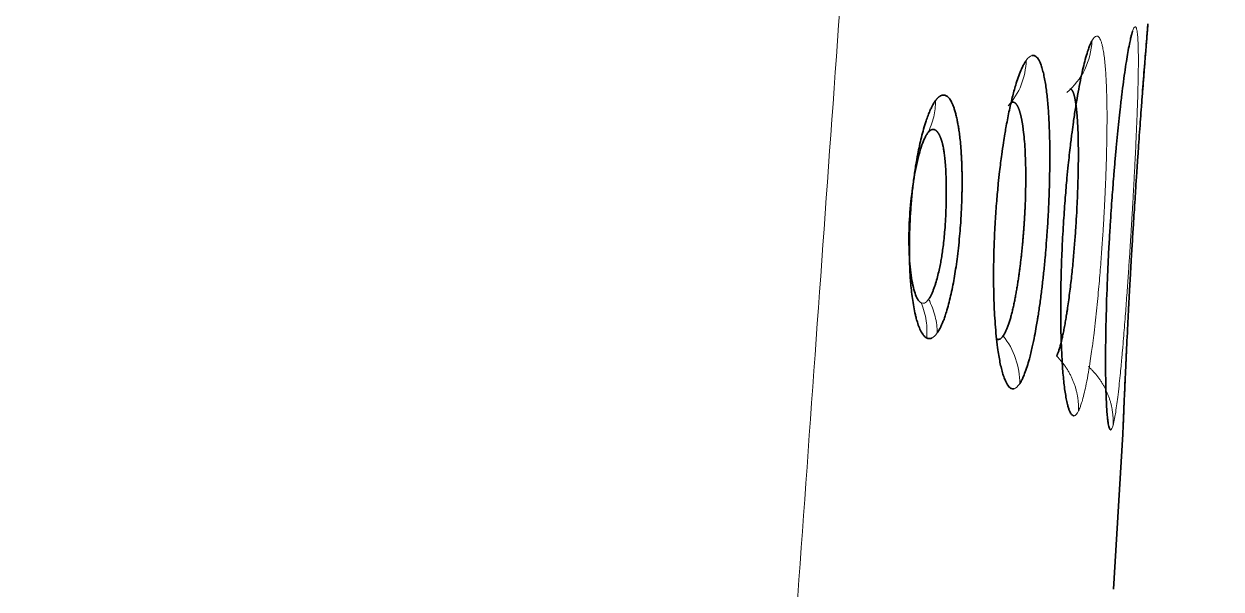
# Model space of a CAD drawing. Header units: inches. Extents: x -1096 to 3103, y -191 to 3207.
# Drawn here: x -32.59 to -24.66, y 1565.14 to 1568.88 of the extents above; entities that cross this region are included whole.
import ezdxf

# ---------------------------------------------------------------- set-up
doc = ezdxf.new("R2010")
doc.units = ezdxf.units.IN

msp = doc.modelspace()

# ---------------------------------------------------------------- linework, layer by layer
at = {"lineweight": 35}
for p, q in [((-25.1413, 1568.8821), (-25.1436, 1568.8527)), ((-25.3699, 1565.1391), (-25.3071, 1566.1661))]:
    msp.add_line(p, q, dxfattribs=at)
at = {"lineweight": 13}
for points, knots in [([(-24.657, 1604.0575), (-24.6612, 1604.0019), (-24.6697, 1603.8898), (-24.6825, 1603.7202), (-24.6954, 1603.5479), (-24.7085, 1603.373), (-24.7217, 1603.1954), (-24.7351, 1603.0151), (-24.7487, 1602.8322), (-24.7624, 1602.6465), (-24.7762, 1602.4583), (-24.8033, 1602.0882), (-24.8495, 1601.4522), (-24.9046, 1600.6884), (-24.9558, 1599.9769), (-24.9972, 1599.4027), (-25.0386, 1598.8284), (-25.08, 1598.2541), (-25.1215, 1597.6798), (-25.2023, 1596.5586), (-25.3127, 1595.03), (-25.4425, 1593.2333), (-25.5422, 1591.8545), (-25.6116, 1590.8938), (-25.6605, 1590.2177), (-25.6991, 1589.6825), (-25.7378, 1589.1445), (-25.7775, 1588.5933), (-25.8181, 1588.029), (-25.8596, 1587.4515), (-25.9021, 1586.8608), (-25.9455, 1586.257), (-25.9898, 1585.64), (-26.035, 1585.0098), (-26.0812, 1584.3665), (-26.1283, 1583.71), (-26.1763, 1583.0403), (-26.2252, 1582.3575), (-26.2751, 1581.6615), (-26.3258, 1580.9523), (-26.3776, 1580.23), (-26.4302, 1579.4945), (-26.4838, 1578.7459), (-26.5383, 1577.9841), (-26.5937, 1577.2091), (-26.7064, 1575.6334), (-26.878, 1573.2344), (-27.1101, 1569.9896), (-27.348, 1566.6641), (-27.5918, 1563.2577), (-27.8414, 1559.7706), (-28.0968, 1556.2027), (-28.3581, 1552.554), (-28.6288, 1548.7766), (-28.9068, 1544.8982), (-29.1902, 1540.9465), (-29.4735, 1536.9971), (-29.7568, 1533.05), (-30.0401, 1529.1052), (-30.3233, 1525.1627), (-30.6065, 1521.2225), (-30.8896, 1517.2847), (-31.1726, 1513.3491), (-31.4555, 1509.4158), (-31.7384, 1505.4849), (-32.0211, 1501.5563), (-32.3037, 1497.6299), (-32.4922, 1495.0131), (-32.5863, 1493.7051)], [0, 0, 0, 0, 0.001515, 0.003053, 0.004616, 0.006203, 0.007814, 0.009449, 0.011108, 0.012791, 0.014499, 0.01623, 0.022857, 0.031796, 0.037001, 0.042205, 0.047411, 0.052616, 0.057822, 0.063029, 0.083104, 0.099391, 0.111888, 0.120596, 0.125515, 0.130273, 0.135149, 0.140145, 0.14526, 0.150494, 0.155847, 0.16132, 0.166912, 0.172623, 0.178453, 0.184403, 0.190472, 0.19666, 0.202967, 0.209394, 0.21594, 0.222605, 0.229389, 0.236293, 0.243316, 0.250458, 0.27913, 0.308534, 0.338669, 0.369537, 0.401135, 0.433466, 0.466528, 0.500322, 0.536151, 0.571959, 0.607745, 0.64351, 0.679254, 0.714977, 0.750679, 0.78636, 0.822019, 0.857658, 0.893275, 0.928871, 0.964446, 1, 1, 1, 1]), ([(-25.3721, 1566.2252), (-25.3717, 1566.2266), (-25.3709, 1566.2298), (-25.3695, 1566.2351), (-25.368, 1566.2417), (-25.3662, 1566.2496), (-25.3642, 1566.2591), (-25.362, 1566.2704), (-25.3595, 1566.2837), (-25.3552, 1566.3093), (-25.3491, 1566.3495), (-25.341, 1566.4116), (-25.3332, 1566.4789), (-25.3258, 1566.5488), (-25.3197, 1566.6112), (-25.3149, 1566.6632), (-25.3113, 1566.7027), (-25.3091, 1566.7282), (-25.306, 1566.7643), (-25.3016, 1566.816), (-25.2957, 1566.8894), (-25.2901, 1566.9616), (-25.2848, 1567.0321), (-25.2798, 1567.1003), (-25.2752, 1567.1658), (-25.2708, 1567.2282), (-25.2669, 1567.2873), (-25.2632, 1567.3429), (-25.2598, 1567.3949), (-25.2568, 1567.4431), (-25.254, 1567.4875), (-25.2515, 1567.5279), (-25.2493, 1567.5643), (-25.2474, 1567.5967), (-25.2457, 1567.6251), (-25.2443, 1567.6496), (-25.242, 1567.6878), (-25.2384, 1567.7526), (-25.2327, 1567.856), (-25.2257, 1567.991), (-25.2194, 1568.1247), (-25.2143, 1568.2454), (-25.2106, 1568.3453), (-25.2077, 1568.4404), (-25.2058, 1568.52), (-25.2049, 1568.5862), (-25.2045, 1568.6412), (-25.2049, 1568.6927), (-25.2059, 1568.7395), (-25.2076, 1568.7769), (-25.2096, 1568.8057), (-25.212, 1568.827), (-25.2147, 1568.8428), (-25.2175, 1568.8533), (-25.2201, 1568.8594), (-25.2225, 1568.8625), (-25.2244, 1568.8638), (-25.2256, 1568.8639), (-25.2261, 1568.864)], [0, 0, 0, 0, 0.004872, 0.010579, 0.017122, 0.024499, 0.03271, 0.041755, 0.051631, 0.062336, 0.094597, 0.12323, 0.155284, 0.182579, 0.205128, 0.222917, 0.235918, 0.244119, 0.247515, 0.270238, 0.291929, 0.312578, 0.332172, 0.350704, 0.368185, 0.384628, 0.400043, 0.414437, 0.42781, 0.440165, 0.451502, 0.461823, 0.471127, 0.479417, 0.486691, 0.492953, 0.4982, 0.516118, 0.543024, 0.578966, 0.624011, 0.654396, 0.685503, 0.717305, 0.749775, 0.772781, 0.796809, 0.821872, 0.847992, 0.875186, 0.895515, 0.916054, 0.936799, 0.954886, 0.970252, 0.982896, 0.992814, 1, 1, 1, 1]), ([(-25.5124, 1568.7702), (-25.5147, 1568.706), (-25.5465, 1568.5747), (-25.6303, 1568.4692), (-25.6785, 1568.4285)], [0, 0, 0, 0, 0.504102, 1, 1, 1, 1]), ([(-25.6011, 1566.3187), (-25.6003, 1566.3204), (-25.5986, 1566.324), (-25.5958, 1566.3303), (-25.5925, 1566.3382), (-25.5888, 1566.3479), (-25.5847, 1566.3597), (-25.5801, 1566.3739), (-25.5724, 1566.3998), (-25.5622, 1566.4393), (-25.5489, 1566.5012), (-25.5361, 1566.5704), (-25.5242, 1566.6439), (-25.5149, 1566.7076), (-25.5081, 1566.7579), (-25.5036, 1566.7924), (-25.4981, 1566.8369), (-25.491, 1566.8972), (-25.482, 1566.9803), (-25.4738, 1567.0618), (-25.4665, 1567.1406), (-25.46, 1567.2161), (-25.4542, 1567.2878), (-25.449, 1567.3552), (-25.4446, 1567.4181), (-25.4407, 1567.4761), (-25.4373, 1567.5292), (-25.4344, 1567.5772), (-25.432, 1567.6202), (-25.4299, 1567.6579), (-25.4277, 1567.7018), (-25.4246, 1567.7653), (-25.4205, 1567.8612), (-25.4161, 1567.9896), (-25.4133, 1568.1166), (-25.4122, 1568.2307), (-25.4124, 1568.3239), (-25.4139, 1568.4129), (-25.4165, 1568.4874), (-25.4199, 1568.5492), (-25.4236, 1568.6003), (-25.4283, 1568.6479), (-25.434, 1568.691), (-25.4401, 1568.7252), (-25.4464, 1568.7513), (-25.4526, 1568.7706), (-25.459, 1568.7847), (-25.4652, 1568.7938), (-25.4708, 1568.799), (-25.4755, 1568.8014), (-25.4793, 1568.8022), (-25.4815, 1568.8021), (-25.4825, 1568.802)], [0, 0, 0, 0, 0.005677, 0.012431, 0.020264, 0.029172, 0.039157, 0.050215, 0.062343, 0.094666, 0.123243, 0.158827, 0.188477, 0.212202, 0.229972, 0.241753, 0.247536, 0.274585, 0.300234, 0.324459, 0.347244, 0.368595, 0.388537, 0.407085, 0.424248, 0.440028, 0.454426, 0.467443, 0.479082, 0.489344, 0.498229, 0.51496, 0.541471, 0.577807, 0.624039, 0.654254, 0.685303, 0.717162, 0.749801, 0.772926, 0.797012, 0.822074, 0.848133, 0.875207, 0.895532, 0.916068, 0.936809, 0.954801, 0.970119, 0.982761, 0.992723, 1, 1, 1, 1]), ([(-26.0665, 1568.3406), (-26.0306, 1568.3802), (-25.9708, 1568.475), (-25.9492, 1568.586), (-25.948, 1568.6406)], [0, 0, 0, 0, 0.498334, 1, 1, 1, 1]), ([(-26.5484, 1568.374), (-26.5481, 1568.3382), (-26.5562, 1568.2622), (-26.5831, 1568.1915), (-26.6015, 1568.1576)], [0, 0, 0, 0, 0.475306, 1, 1, 1, 1]), ([(-26.5939, 1567.0586), (-26.6031, 1567.0451), (-26.6125, 1567.0369), (-26.6308, 1567.0301), (-26.6399, 1567.0317), (-26.6485, 1567.0382)], [0, 0, 0, 0, 0.5, 0.5, 1, 1, 1, 1]), ([(-26.6064, 1566.8019), (-26.6034, 1566.8392), (-26.6058, 1566.9196), (-26.6273, 1566.9968), (-26.6432, 1567.0346)], [0, 0, 0, 0, 0.47368, 1, 1, 1, 1]), ([(-26.5369, 1566.8354), (-26.5372, 1566.8714), (-26.5466, 1566.9484), (-26.5749, 1567.0225), (-26.5939, 1567.0586)], [0, 0, 0, 0, 0.477106, 1, 1, 1, 1]), ([(-26.1002, 1566.8159), (-26.0649, 1566.7716), (-26.0363, 1566.7202), (-25.9987, 1566.6113), (-25.9898, 1566.554), (-25.9907, 1566.4989)], [0, 0, 0, 0, 0.5, 0.5, 1, 1, 1, 1]), ([(-25.6011, 1566.3187), (-25.601, 1566.3224), (-25.6008, 1566.3298), (-25.6008, 1566.341), (-25.6011, 1566.3523), (-25.6017, 1566.3635), (-25.6025, 1566.3748), (-25.6036, 1566.3862), (-25.6049, 1566.3975), (-25.6066, 1566.4089), (-25.6085, 1566.4202), (-25.6106, 1566.4315), (-25.6131, 1566.4428), (-25.6158, 1566.4541), (-25.6187, 1566.4653), (-25.622, 1566.4764), (-25.6255, 1566.4875), (-25.6293, 1566.4985), (-25.6333, 1566.5095), (-25.6377, 1566.5203), (-25.6423, 1566.5311), (-25.6471, 1566.5417), (-25.6522, 1566.5522), (-25.6576, 1566.5626), (-25.6632, 1566.5728), (-25.669, 1566.5829), (-25.675, 1566.5929), (-25.6813, 1566.6027), (-25.6878, 1566.6124), (-25.6944, 1566.6219), (-25.7013, 1566.6312), (-25.7084, 1566.6403), (-25.7156, 1566.6493), (-25.7231, 1566.658), (-25.7306, 1566.6666), (-25.7384, 1566.6749), (-25.7437, 1566.6804), (-25.7464, 1566.6831)], [0, 0, 0, 0, 0.027905, 0.055941, 0.084098, 0.112368, 0.14074, 0.169207, 0.197757, 0.226383, 0.255076, 0.283826, 0.312624, 0.341464, 0.370336, 0.399232, 0.428147, 0.457072, 0.486003, 0.514932, 0.543857, 0.57277, 0.601666, 0.630538, 0.659379, 0.688181, 0.716937, 0.745638, 0.774275, 0.80284, 0.831323, 0.859716, 0.88801, 0.916194, 0.94426, 0.972198, 1, 1, 1, 1]), ([(-25.3721, 1566.2252), (-25.3719, 1566.2287), (-25.3716, 1566.2358), (-25.3715, 1566.2463), (-25.3716, 1566.257), (-25.3719, 1566.2677), (-25.3725, 1566.2784), (-25.3733, 1566.2891), (-25.3744, 1566.2999), (-25.3757, 1566.3106), (-25.3772, 1566.3214), (-25.379, 1566.3322), (-25.381, 1566.3429), (-25.3833, 1566.3536), (-25.3858, 1566.3643), (-25.3886, 1566.375), (-25.3916, 1566.3856), (-25.3948, 1566.3961), (-25.3983, 1566.4066), (-25.402, 1566.417), (-25.406, 1566.4274), (-25.4102, 1566.4376), (-25.4147, 1566.4477), (-25.4194, 1566.4578), (-25.4243, 1566.4677), (-25.4295, 1566.4775), (-25.4349, 1566.4872), (-25.4405, 1566.4967), (-25.4463, 1566.5062), (-25.4523, 1566.5155), (-25.4584, 1566.5246), (-25.4648, 1566.5336), (-25.4714, 1566.5424), (-25.4781, 1566.5511), (-25.485, 1566.5596), (-25.4921, 1566.568), (-25.4993, 1566.5761), (-25.5067, 1566.5841), (-25.5142, 1566.5919), (-25.5219, 1566.5995), (-25.5296, 1566.6069), (-25.5349, 1566.6116), (-25.5376, 1566.614)], [0, 0, 0, 0, 0.024309, 0.048737, 0.073277, 0.097921, 0.122662, 0.147492, 0.172405, 0.197393, 0.222448, 0.247563, 0.272731, 0.297944, 0.323197, 0.348483, 0.373794, 0.399127, 0.424474, 0.449831, 0.475193, 0.500556, 0.525915, 0.551268, 0.576611, 0.601938, 0.627244, 0.652524, 0.677773, 0.702983, 0.728149, 0.753263, 0.778319, 0.80331, 0.828228, 0.853067, 0.877817, 0.902473, 0.927027, 0.951471, 0.975797, 1, 1, 1, 1])]:
    msp.add_open_spline(points, degree=3, knots=knots, dxfattribs=at)
at = {"lineweight": 35}
for points, knots in [([(-25.2432, 1568.8332), (-25.2437, 1568.8316), (-25.2448, 1568.828), (-25.2466, 1568.8218), (-25.2488, 1568.8139), (-25.2514, 1568.8041), (-25.2543, 1568.792), (-25.2577, 1568.7774), (-25.2635, 1568.7508), (-25.2713, 1568.71), (-25.2817, 1568.649), (-25.2922, 1568.58), (-25.3033, 1568.5007), (-25.3144, 1568.4136), (-25.3248, 1568.3251), (-25.3344, 1568.2375), (-25.343, 1568.1524), (-25.3515, 1568.0642), (-25.3596, 1567.9733), (-25.3659, 1567.8986), (-25.371, 1567.8359), (-25.3752, 1567.7805), (-25.3806, 1567.7079), (-25.3868, 1567.6179), (-25.3936, 1567.5107), (-25.4017, 1567.3666), (-25.4114, 1567.1636), (-25.4176, 1566.9719), (-25.4207, 1566.8181), (-25.4219, 1566.7182), (-25.4221, 1566.622), (-25.4214, 1566.541), (-25.4201, 1566.4737), (-25.4184, 1566.418), (-25.4161, 1566.3663), (-25.4133, 1566.3194), (-25.4102, 1566.282), (-25.4069, 1566.2531), (-25.4037, 1566.2317), (-25.4003, 1566.2158), (-25.397, 1566.2053), (-25.3941, 1566.1991), (-25.3916, 1566.1959), (-25.3896, 1566.1946), (-25.3884, 1566.1944), (-25.3879, 1566.1943)], [0, 0, 0, 0, 0.005489, 0.012106, 0.019849, 0.028718, 0.03871, 0.049822, 0.062049, 0.094134, 0.122722, 0.153793, 0.184814, 0.215782, 0.246701, 0.271782, 0.296807, 0.321791, 0.346741, 0.371656, 0.38183, 0.396322, 0.415129, 0.438238, 0.465633, 0.497291, 0.548689, 0.623092, 0.653058, 0.684038, 0.716037, 0.749085, 0.772414, 0.796664, 0.821824, 0.847885, 0.874825, 0.895221, 0.915812, 0.936601, 0.954502, 0.969791, 0.982471, 0.992541, 1, 1, 1, 1]), ([(-25.1436, 1568.8527), (-25.1438, 1568.8511), (-25.144, 1568.8476), (-25.1446, 1568.8415), (-25.1452, 1568.8336), (-25.146, 1568.8239), (-25.147, 1568.8119), (-25.1482, 1568.7973), (-25.1504, 1568.7707), (-25.1538, 1568.7298), (-25.1587, 1568.6685), (-25.1642, 1568.5989), (-25.1705, 1568.5189), (-25.1773, 1568.4309), (-25.184, 1568.3414), (-25.1905, 1568.2527), (-25.1968, 1568.1665), (-25.2031, 1568.0771), (-25.2095, 1567.9848), (-25.2146, 1567.9092), (-25.2189, 1567.846), (-25.2226, 1567.7902), (-25.2273, 1567.7165), (-25.2332, 1567.6249), (-25.24, 1567.5154), (-25.2462, 1567.4128), (-25.2517, 1567.3188), (-25.2565, 1567.2342), (-25.2619, 1567.137), (-25.2678, 1567.0282), (-25.2755, 1566.8798), (-25.2843, 1566.7), (-25.2911, 1566.5529), (-25.2953, 1566.4567), (-25.2978, 1566.3997), (-25.3001, 1566.3463), (-25.3021, 1566.2978), (-25.3037, 1566.2589), (-25.3049, 1566.2289), (-25.3058, 1566.2065), (-25.3065, 1566.1898), (-25.3069, 1566.1785), (-25.3072, 1566.1718), (-25.3073, 1566.1682), (-25.3073, 1566.1666), (-25.3074, 1566.1662), (-25.3074, 1566.1661)], [0, 0, 0, 0, 0.005478, 0.012088, 0.019828, 0.028697, 0.038694, 0.049815, 0.062055, 0.094135, 0.122732, 0.153805, 0.184826, 0.215793, 0.246708, 0.271782, 0.296802, 0.321784, 0.346734, 0.371652, 0.381642, 0.396023, 0.414791, 0.437934, 0.465436, 0.497272, 0.515227, 0.536784, 0.561953, 0.590755, 0.623221, 0.684062, 0.749062, 0.772183, 0.796327, 0.821486, 0.847648, 0.874792, 0.895106, 0.915702, 0.936587, 0.954439, 0.969705, 0.982388, 0.992487, 1, 1, 1, 1]), ([(-25.1844, 1568.3354), (-25.1841, 1568.3387), (-25.1814, 1568.3756), (-25.1762, 1568.4442), (-25.1699, 1568.5256), (-25.1646, 1568.5935), (-25.1601, 1568.65), (-25.1559, 1568.7029), (-25.152, 1568.7513), (-25.1489, 1568.79), (-25.1465, 1568.8199), (-25.1446, 1568.8421), (-25.1432, 1568.8588), (-25.1423, 1568.8699), (-25.1417, 1568.8766), (-25.1414, 1568.8801), (-25.1413, 1568.8817), (-25.1413, 1568.882), (-25.1412, 1568.8821)], [0, 0, 0, 0, 0.009648, 0.109729, 0.211715, 0.284115, 0.359772, 0.438728, 0.521049, 0.606793, 0.670847, 0.735553, 0.800894, 0.857989, 0.906456, 0.946289, 0.977476, 1, 1, 1, 1]), ([(-25.5124, 1568.7702), (-25.5132, 1568.7686), (-25.515, 1568.7651), (-25.518, 1568.7589), (-25.5216, 1568.7512), (-25.5256, 1568.7416), (-25.5303, 1568.7299), (-25.5355, 1568.7157), (-25.5442, 1568.6899), (-25.5558, 1568.6507), (-25.5706, 1568.5921), (-25.5852, 1568.5261), (-25.6, 1568.4505), (-25.6146, 1568.3675), (-25.6262, 1568.2932), (-25.6359, 1568.2256), (-25.6448, 1568.1601), (-25.6564, 1568.0663), (-25.6677, 1567.9642), (-25.679, 1567.8482), (-25.6896, 1567.725), (-25.7007, 1567.5709), (-25.7083, 1567.4328), (-25.7133, 1567.3129), (-25.7166, 1567.2104), (-25.719, 1567.089), (-25.7196, 1566.9364), (-25.7163, 1566.7632), (-25.7091, 1566.6287), (-25.7016, 1566.541), (-25.6961, 1566.4892), (-25.6897, 1566.4414), (-25.6825, 1566.3984), (-25.6752, 1566.3642), (-25.6679, 1566.3379), (-25.661, 1566.3186), (-25.654, 1566.3044), (-25.6475, 1566.2953), (-25.6417, 1566.2901), (-25.6369, 1566.2876), (-25.633, 1566.2867), (-25.6307, 1566.2868), (-25.6297, 1566.2868)], [0, 0, 0, 0, 0.005516, 0.01215, 0.0199, 0.028767, 0.038748, 0.049839, 0.062036, 0.094143, 0.122701, 0.153762, 0.184779, 0.215748, 0.246673, 0.261603, 0.282411, 0.309111, 0.347406, 0.37165, 0.407578, 0.449462, 0.497236, 0.519574, 0.547992, 0.582517, 0.623199, 0.683878, 0.749073, 0.772572, 0.796908, 0.82207, 0.848049, 0.874824, 0.895222, 0.915813, 0.936602, 0.954405, 0.969645, 0.982324, 0.992443, 1, 1, 1, 1]), ([(-25.9907, 1566.4989), (-25.9897, 1566.5005), (-25.9875, 1566.5039), (-25.9839, 1566.51), (-25.9798, 1566.5174), (-25.9751, 1566.5265), (-25.9698, 1566.5375), (-25.964, 1566.5506), (-25.9544, 1566.5745), (-25.9417, 1566.6107), (-25.9247, 1566.6694), (-25.9081, 1566.737), (-25.8928, 1566.8105), (-25.8816, 1566.8715), (-25.874, 1566.9162), (-25.8658, 1566.9679), (-25.8559, 1567.0347), (-25.8441, 1567.1259), (-25.8333, 1567.2206), (-25.8247, 1567.3069), (-25.8173, 1567.3911), (-25.8103, 1567.4805), (-25.803, 1567.5941), (-25.7968, 1567.7204), (-25.7911, 1567.8986), (-25.7905, 1568.0666), (-25.7952, 1568.2198), (-25.8013, 1568.325), (-25.8089, 1568.406), (-25.8167, 1568.4663), (-25.8237, 1568.5099), (-25.8318, 1568.5501), (-25.8411, 1568.5861), (-25.8506, 1568.6145), (-25.86, 1568.6359), (-25.8691, 1568.6514), (-25.8781, 1568.6624), (-25.8867, 1568.6691), (-25.8942, 1568.6726), (-25.9006, 1568.6738), (-25.9057, 1568.6738), (-25.9087, 1568.6733), (-25.91, 1568.6731)], [0, 0, 0, 0, 0.00574, 0.012539, 0.020395, 0.029309, 0.039278, 0.0503, 0.062374, 0.094808, 0.123301, 0.163195, 0.195598, 0.220506, 0.237864, 0.247638, 0.279014, 0.310359, 0.341623, 0.372778, 0.393309, 0.421103, 0.456142, 0.498405, 0.538106, 0.624054, 0.66412, 0.706058, 0.749801, 0.773059, 0.797214, 0.822278, 0.848274, 0.875218, 0.895535, 0.916069, 0.936814, 0.954645, 0.96988, 0.982521, 0.992562, 1, 1, 1, 1]), ([(-25.948, 1568.6406), (-25.9491, 1568.6391), (-25.9513, 1568.6357), (-25.9551, 1568.6298), (-25.9594, 1568.6225), (-25.9644, 1568.6135), (-25.97, 1568.6026), (-25.9763, 1568.5895), (-25.9868, 1568.5658), (-26.0006, 1568.5298), (-26.0197, 1568.4707), (-26.0401, 1568.3961), (-26.0619, 1568.3012), (-26.078, 1568.2181), (-26.09, 1568.1487), (-26.0993, 1568.0905), (-26.1113, 1568.0079), (-26.1226, 1567.9174), (-26.1337, 1567.8143), (-26.1438, 1567.7041), (-26.1534, 1567.5685), (-26.1592, 1567.449), (-26.1623, 1567.346), (-26.1638, 1567.2575), (-26.1637, 1567.1504), (-26.1606, 1567.0165), (-26.152, 1566.8655), (-26.1394, 1566.7496), (-26.1275, 1566.6741), (-26.1191, 1566.6299), (-26.1097, 1566.5895), (-26.0994, 1566.5536), (-26.089, 1566.5253), (-26.079, 1566.5038), (-26.0694, 1566.4882), (-26.06, 1566.4772), (-26.0512, 1566.4704), (-26.0436, 1566.4669), (-26.0372, 1566.4656), (-26.032, 1566.4656), (-26.0289, 1566.4661), (-26.0276, 1566.4663)], [0, 0, 0, 0, 0.005554, 0.012212, 0.019972, 0.028835, 0.038798, 0.049857, 0.062009, 0.094144, 0.122654, 0.164029, 0.205336, 0.246577, 0.261309, 0.282117, 0.309016, 0.346447, 0.371562, 0.40803, 0.449921, 0.49717, 0.518469, 0.546547, 0.581427, 0.623161, 0.683442, 0.749063, 0.772788, 0.797238, 0.822404, 0.848274, 0.87483, 0.895236, 0.915826, 0.936607, 0.954255, 0.969416, 0.982094, 0.992289, 1, 1, 1, 1]), ([(-25.6584, 1568.4505), (-25.6579, 1568.4506), (-25.6568, 1568.4508), (-25.6552, 1568.4508), (-25.6537, 1568.4506), (-25.6521, 1568.4501), (-25.6506, 1568.4495), (-25.6492, 1568.4485), (-25.6477, 1568.4474), (-25.6463, 1568.446), (-25.6449, 1568.4444), (-25.6435, 1568.4426), (-25.6422, 1568.4406), (-25.6409, 1568.4384), (-25.6396, 1568.436), (-25.6383, 1568.4334), (-25.6371, 1568.4306), (-25.6359, 1568.4277), (-25.6347, 1568.4245), (-25.6335, 1568.4212), (-25.6324, 1568.4177), (-25.6313, 1568.414), (-25.6302, 1568.4102), (-25.6291, 1568.4062), (-25.6281, 1568.402), (-25.627, 1568.3977), (-25.626, 1568.3933), (-25.6251, 1568.3887), (-25.6241, 1568.3839), (-25.6232, 1568.379), (-25.6223, 1568.374), (-25.6214, 1568.3689), (-25.6206, 1568.3636), (-25.6197, 1568.3582), (-25.6189, 1568.3527), (-25.6181, 1568.347), (-25.6174, 1568.3412), (-25.6166, 1568.3354), (-25.6159, 1568.3294), (-25.6152, 1568.3233), (-25.6145, 1568.3171), (-25.6139, 1568.3108), (-25.6132, 1568.3045), (-25.6126, 1568.298), (-25.612, 1568.2914), (-25.6114, 1568.2848), (-25.6109, 1568.2781), (-25.6103, 1568.2713), (-25.6098, 1568.2644), (-25.6093, 1568.2575), (-25.6088, 1568.2505), (-25.6084, 1568.2434), (-25.6079, 1568.2363), (-25.6075, 1568.2291), (-25.6061, 1568.2057), (-25.6041, 1568.1626), (-25.6025, 1568.0946), (-25.6019, 1568.0179), (-25.6026, 1567.9328), (-25.6047, 1567.8396), (-25.6081, 1567.7389), (-25.6128, 1567.6387), (-25.6186, 1567.5393), (-25.6257, 1567.44), (-25.6346, 1567.3336), (-25.6455, 1567.222), (-25.6585, 1567.1083), (-25.6694, 1567.0283), (-25.6768, 1566.9789), (-25.6802, 1566.9573), (-25.6836, 1566.9362), (-25.687, 1566.9159), (-25.6905, 1566.8961), (-25.6939, 1566.8771), (-25.6974, 1566.8587), (-25.7009, 1566.841), (-25.7044, 1566.8241), (-25.7079, 1566.8078), (-25.7114, 1566.7924), (-25.7149, 1566.7777), (-25.7184, 1566.7637), (-25.7219, 1566.7506), (-25.7254, 1566.7383), (-25.729, 1566.7268), (-25.7325, 1566.7162), (-25.736, 1566.7065), (-25.7394, 1566.6977), (-25.7429, 1566.6898), (-25.7452, 1566.6853), (-25.7464, 1566.6831)], [0, 0, 0, 0, 0.005645, 0.011258, 0.016839, 0.022387, 0.027904, 0.033389, 0.038844, 0.044268, 0.049661, 0.055023, 0.060356, 0.065659, 0.070932, 0.076175, 0.081388, 0.086572, 0.091726, 0.09685, 0.101945, 0.10701, 0.112045, 0.11705, 0.122026, 0.126972, 0.131888, 0.136774, 0.141631, 0.146459, 0.151256, 0.156025, 0.160764, 0.165474, 0.170154, 0.174805, 0.179427, 0.18402, 0.188585, 0.19312, 0.197627, 0.202105, 0.206555, 0.210977, 0.21537, 0.219735, 0.224072, 0.228381, 0.232662, 0.236915, 0.241139, 0.245336, 0.249505, 0.253646, 0.257758, 0.289699, 0.323212, 0.358274, 0.394852, 0.432909, 0.472422, 0.513416, 0.547827, 0.585533, 0.626524, 0.67085, 0.718576, 0.769541, 0.780461, 0.791381, 0.802299, 0.813213, 0.824125, 0.835038, 0.845953, 0.856873, 0.8678, 0.878734, 0.889679, 0.900636, 0.911606, 0.922593, 0.933597, 0.944622, 0.955665, 0.966726, 0.977802, 0.988894, 1, 1, 1, 1]), ([(-26.5484, 1568.374), (-26.5499, 1568.372), (-26.5534, 1568.367), (-26.5593, 1568.3579), (-26.5669, 1568.3451), (-26.5759, 1568.3279), (-26.5864, 1568.3051), (-26.5983, 1568.2758), (-26.6123, 1568.2366), (-26.6271, 1568.188), (-26.6417, 1568.1326), (-26.6543, 1568.0776), (-26.6672, 1568.0144), (-26.6804, 1567.9389), (-26.6937, 1567.8465), (-26.703, 1567.7642), (-26.7105, 1567.6808), (-26.7153, 1567.6128), (-26.7186, 1567.5453), (-26.7203, 1567.4958), (-26.7213, 1567.4529), (-26.7218, 1567.4063), (-26.7216, 1567.3465), (-26.7194, 1567.2649), (-26.7147, 1567.1866), (-26.7083, 1567.1177), (-26.7015, 1567.0622), (-26.6928, 1567.0069), (-26.6838, 1566.9635), (-26.6747, 1566.9269), (-26.6649, 1566.8936), (-26.6508, 1566.8567), (-26.6352, 1566.8285), (-26.6192, 1566.8097), (-26.6061, 1566.8012), (-26.5946, 1566.7981), (-26.5859, 1566.798), (-26.5788, 1566.7994), (-26.5746, 1566.8009), (-26.5728, 1566.8016)], [0, 0, 0, 0, 0.00838, 0.019828, 0.034311, 0.051779, 0.07223, 0.095696, 0.122213, 0.156817, 0.188919, 0.218495, 0.245511, 0.285003, 0.326851, 0.370915, 0.392493, 0.433838, 0.457227, 0.478268, 0.49699, 0.512576, 0.538783, 0.575717, 0.623427, 0.651319, 0.681697, 0.714579, 0.749997, 0.768411, 0.795415, 0.831012, 0.875167, 0.903589, 0.936491, 0.95725, 0.97475, 0.989001, 1, 1, 1, 1]), ([(-26.5118, 1568.4078), (-26.5129, 1568.4073), (-26.515, 1568.4063), (-26.5181, 1568.4044), (-26.5213, 1568.4023), (-26.5244, 1568.4), (-26.5274, 1568.3975), (-26.5305, 1568.3947), (-26.5336, 1568.3918), (-26.5366, 1568.3886), (-26.5396, 1568.3853), (-26.5426, 1568.3817), (-26.5455, 1568.378), (-26.5475, 1568.3753), (-26.5484, 1568.374)], [0, 0, 0, 0, 0.087726, 0.174597, 0.26064, 0.345882, 0.430348, 0.514063, 0.597044, 0.679271, 0.760709, 0.841329, 0.921101, 1, 1, 1, 1]), ([(-26.5369, 1566.8354), (-26.5355, 1566.8375), (-26.5324, 1566.8422), (-26.5271, 1566.8506), (-26.5209, 1566.8615), (-26.5137, 1566.8755), (-26.5055, 1566.8931), (-26.4964, 1566.9151), (-26.4865, 1566.942), (-26.4746, 1566.9783), (-26.4615, 1567.0244), (-26.448, 1567.0797), (-26.4358, 1567.137), (-26.4248, 1567.196), (-26.4146, 1567.2582), (-26.4051, 1567.3254), (-26.3962, 1567.3982), (-26.3887, 1567.4733), (-26.3829, 1567.5451), (-26.3788, 1567.6083), (-26.3761, 1567.661), (-26.3745, 1567.7032), (-26.3736, 1567.735), (-26.3731, 1567.7566), (-26.3728, 1567.7749), (-26.3725, 1567.7936), (-26.3723, 1567.8163), (-26.3723, 1567.8396), (-26.3724, 1567.8637), (-26.3726, 1567.8883), (-26.3731, 1567.9134), (-26.3738, 1567.939), (-26.3747, 1567.9651), (-26.3759, 1567.9914), (-26.3774, 1568.0181), (-26.3798, 1568.0555), (-26.3835, 1568.0999), (-26.3888, 1568.1471), (-26.3941, 1568.1855), (-26.3991, 1568.216), (-26.4035, 1568.2395), (-26.4085, 1568.263), (-26.4144, 1568.2875), (-26.4218, 1568.3132), (-26.4294, 1568.3357), (-26.4373, 1568.3549), (-26.4453, 1568.3711), (-26.4545, 1568.3861), (-26.4663, 1568.4001), (-26.4788, 1568.4085), (-26.4902, 1568.4114), (-26.4986, 1568.4115), (-26.5056, 1568.4101), (-26.5099, 1568.4085), (-26.5118, 1568.4078)], [0, 0, 0, 0, 0.008312, 0.018718, 0.031215, 0.045793, 0.062447, 0.081166, 0.101965, 0.12488, 0.158032, 0.189933, 0.220552, 0.249847, 0.279081, 0.309902, 0.342245, 0.37604, 0.40723, 0.433936, 0.456243, 0.474204, 0.487831, 0.49712, 0.502069, 0.511588, 0.521488, 0.53177, 0.542435, 0.553485, 0.564918, 0.576737, 0.588939, 0.601522, 0.614485, 0.627837, 0.657455, 0.683638, 0.706353, 0.725554, 0.7412, 0.75326, 0.775273, 0.796753, 0.817681, 0.838042, 0.857822, 0.877012, 0.903556, 0.937505, 0.957454, 0.974506, 0.988684, 1, 1, 1, 1]), ([(-26.0417, 1568.3628), (-26.041, 1568.363), (-26.0395, 1568.3634), (-26.0374, 1568.3638), (-26.0352, 1568.3639), (-26.0331, 1568.3639), (-26.0311, 1568.3636), (-26.029, 1568.363), (-26.027, 1568.3623), (-26.0251, 1568.3614), (-26.0231, 1568.3602), (-26.0212, 1568.3589), (-26.0193, 1568.3574), (-26.0175, 1568.3556), (-26.0157, 1568.3538), (-26.0139, 1568.3517), (-26.0121, 1568.3494), (-26.0104, 1568.347), (-26.0087, 1568.3445), (-26.007, 1568.3418), (-26.0054, 1568.3389), (-26.0038, 1568.3359), (-26.0022, 1568.3327), (-26.0007, 1568.3294), (-25.9992, 1568.326), (-25.9977, 1568.3224), (-25.9963, 1568.3187), (-25.9948, 1568.3149), (-25.9934, 1568.311), (-25.9921, 1568.3069), (-25.9908, 1568.3028), (-25.9894, 1568.2985), (-25.9882, 1568.2942), (-25.9869, 1568.2897), (-25.9857, 1568.2852), (-25.9845, 1568.2805), (-25.9834, 1568.2758), (-25.9822, 1568.271), (-25.9811, 1568.2661), (-25.98, 1568.2611), (-25.979, 1568.2561), (-25.9779, 1568.251), (-25.9769, 1568.2458), (-25.976, 1568.2406), (-25.975, 1568.2353), (-25.9741, 1568.23), (-25.9732, 1568.2246), (-25.9723, 1568.2192), (-25.9714, 1568.2137), (-25.9706, 1568.2082), (-25.9698, 1568.2027), (-25.969, 1568.1971), (-25.9682, 1568.1915), (-25.9675, 1568.1859), (-25.9645, 1568.1633), (-25.9599, 1568.12), (-25.9549, 1568.0496), (-25.9517, 1567.9699), (-25.9503, 1567.8815), (-25.951, 1567.7851), (-25.953, 1567.7149), (-25.9546, 1567.6752), (-25.955, 1567.6675), (-25.9553, 1567.6595), (-25.9557, 1567.6512), (-25.9561, 1567.6426), (-25.9566, 1567.6337), (-25.9571, 1567.6244), (-25.9576, 1567.6149), (-25.9582, 1567.605), (-25.9588, 1567.5948), (-25.9594, 1567.5843), (-25.9601, 1567.5735), (-25.9608, 1567.5624), (-25.9616, 1567.551), (-25.9624, 1567.5393), (-25.9633, 1567.5273), (-25.9642, 1567.515), (-25.9652, 1567.5024), (-25.9662, 1567.4895), (-25.9673, 1567.4764), (-25.9684, 1567.463), (-25.9696, 1567.4492), (-25.9709, 1567.4353), (-25.9722, 1567.4211), (-25.9736, 1567.4066), (-25.975, 1567.3919), (-25.9766, 1567.3769), (-25.9782, 1567.3617), (-25.9798, 1567.3464), (-25.9816, 1567.3308), (-25.9834, 1567.315), (-25.9853, 1567.299), (-25.9872, 1567.2829), (-25.9893, 1567.2666), (-25.9914, 1567.2502), (-25.9936, 1567.2336), (-25.9959, 1567.217), (-25.9983, 1567.2003), (-26.0008, 1567.1836), (-26.0034, 1567.1668), (-26.006, 1567.1501), (-26.0087, 1567.1333), (-26.0116, 1567.1167), (-26.0145, 1567.1001), (-26.0175, 1567.0836), (-26.0206, 1567.0672), (-26.0238, 1567.0511), (-26.0271, 1567.0351), (-26.0304, 1567.0193), (-26.0339, 1567.0038), (-26.0374, 1566.9885), (-26.041, 1566.9736), (-26.0448, 1566.959), (-26.0486, 1566.9448), (-26.0524, 1566.9309), (-26.0564, 1566.9175), (-26.0604, 1566.9046), (-26.0646, 1566.8922), (-26.0688, 1566.8803), (-26.073, 1566.869), (-26.0774, 1566.8583), (-26.0818, 1566.8482), (-26.0863, 1566.8389), (-26.0909, 1566.8303), (-26.0955, 1566.8225), (-26.0986, 1566.8181), (-26.1002, 1566.8159)], [0, 0, 0, 0, 0.005865, 0.011687, 0.017466, 0.023202, 0.028896, 0.034548, 0.040159, 0.045728, 0.051256, 0.056744, 0.062191, 0.067598, 0.072964, 0.078291, 0.083577, 0.088824, 0.09403, 0.099197, 0.104323, 0.109409, 0.114456, 0.119462, 0.124428, 0.129354, 0.13424, 0.139087, 0.143893, 0.14866, 0.153387, 0.158074, 0.162721, 0.167329, 0.171897, 0.176426, 0.180915, 0.185365, 0.189776, 0.194148, 0.198481, 0.202775, 0.20703, 0.211247, 0.215425, 0.219564, 0.223665, 0.227727, 0.231751, 0.235736, 0.239683, 0.243591, 0.247461, 0.251293, 0.255086, 0.293166, 0.332769, 0.373855, 0.41637, 0.460265, 0.505542, 0.508741, 0.512072, 0.515536, 0.519132, 0.522861, 0.526723, 0.530717, 0.534844, 0.539104, 0.543496, 0.548021, 0.552678, 0.557469, 0.562392, 0.567448, 0.572636, 0.577957, 0.583411, 0.588998, 0.594717, 0.600568, 0.606552, 0.612669, 0.618919, 0.625302, 0.631818, 0.638469, 0.645255, 0.652176, 0.659233, 0.666427, 0.673758, 0.681227, 0.688832, 0.696573, 0.70445, 0.71246, 0.720603, 0.728878, 0.737285, 0.745822, 0.754488, 0.763283, 0.772204, 0.781251, 0.790421, 0.799713, 0.809123, 0.818654, 0.828304, 0.838077, 0.847971, 0.857989, 0.868132, 0.8784, 0.888796, 0.899319, 0.909973, 0.920758, 0.931677, 0.942732, 0.953922, 0.965245, 0.9767, 0.988285, 1, 1, 1, 1]), ([(-26.6485, 1567.0382), (-26.6549, 1567.043), (-26.6611, 1567.0505), (-26.6729, 1567.0708), (-26.6786, 1567.0836), (-26.689, 1567.1142), (-26.6938, 1567.132), (-26.7024, 1567.1718), (-26.7101, 1567.2159), (-26.7158, 1567.2669), (-26.7203, 1567.3207), (-26.722, 1567.349), (-26.7242, 1567.4077), (-26.7247, 1567.4381), (-26.7243, 1567.5), (-26.7234, 1567.5315), (-26.719, 1567.6264), (-26.7136, 1567.6902), (-26.6988, 1567.8131), (-26.6895, 1567.8721), (-26.668, 1567.9792), (-26.6559, 1568.0273), (-26.6363, 1568.0868), (-26.6296, 1568.1045), (-26.6192, 1568.1273), (-26.6157, 1568.1343), (-26.6087, 1568.147), (-26.6051, 1568.1527), (-26.6015, 1568.1576)], [0, 0, 0, 0, 0.0625, 0.0625, 0.125, 0.125, 0.1875, 0.1875, 0.25, 0.3125, 0.3125, 0.375, 0.375, 0.4375, 0.4375, 0.5, 0.5, 0.625, 0.625, 0.75, 0.75, 0.875, 0.875, 0.9375, 0.9375, 0.96875, 0.96875, 1, 1, 1, 1]), ([(-26.6015, 1568.1576), (-26.5976, 1568.163), (-26.5937, 1568.1676), (-26.5859, 1568.1751), (-26.582, 1568.1779), (-26.5782, 1568.1799)], [0, 0, 0, 0, 0.5, 0.5, 1, 1, 1, 1]), ([(-26.5782, 1568.1799), (-26.5774, 1568.1803), (-26.5758, 1568.1811), (-26.5734, 1568.182), (-26.5711, 1568.1828), (-26.5688, 1568.1833), (-26.5666, 1568.1836), (-26.5644, 1568.1837), (-26.5622, 1568.1837), (-26.5601, 1568.1834), (-26.558, 1568.183), (-26.556, 1568.1824), (-26.554, 1568.1817), (-26.552, 1568.1808), (-26.5501, 1568.1798), (-26.5483, 1568.1787), (-26.5465, 1568.1774), (-26.5447, 1568.1761), (-26.543, 1568.1746), (-26.5413, 1568.173), (-26.5396, 1568.1714), (-26.538, 1568.1696), (-26.5365, 1568.1678), (-26.5349, 1568.1659), (-26.5334, 1568.1639), (-26.532, 1568.1619), (-26.5306, 1568.1599), (-26.5292, 1568.1577), (-26.5279, 1568.1556), (-26.5266, 1568.1534), (-26.5253, 1568.1511), (-26.5241, 1568.1489), (-26.5229, 1568.1466), (-26.5218, 1568.1443), (-26.5206, 1568.142), (-26.5196, 1568.1397), (-26.5185, 1568.1374), (-26.5175, 1568.1351), (-26.5165, 1568.1328), (-26.5156, 1568.1305), (-26.5146, 1568.1282), (-26.5138, 1568.1259), (-26.5129, 1568.1237), (-26.5121, 1568.1214), (-26.5113, 1568.1192), (-26.5105, 1568.1171), (-26.5098, 1568.1149), (-26.5091, 1568.1128), (-26.5084, 1568.1108), (-26.5077, 1568.1088), (-26.5071, 1568.1068), (-26.5065, 1568.1049), (-26.506, 1568.103), (-26.5054, 1568.1012), (-26.5049, 1568.0994), (-26.5044, 1568.0977), (-26.5039, 1568.096), (-26.5035, 1568.0944), (-26.5031, 1568.0929), (-26.5027, 1568.0915), (-26.5023, 1568.0901), (-26.502, 1568.0887), (-26.5017, 1568.0875), (-26.5014, 1568.0863), (-26.5011, 1568.0851), (-26.5008, 1568.0841), (-26.5006, 1568.0831), (-26.4996, 1568.0789), (-26.4976, 1568.0689), (-26.4942, 1568.0502), (-26.49, 1568.0227), (-26.4855, 1567.985), (-26.4812, 1567.9337), (-26.4782, 1567.8726), (-26.4769, 1567.808), (-26.4769, 1567.7515), (-26.4776, 1567.6935), (-26.4797, 1567.6224), (-26.4841, 1567.5457), (-26.4901, 1567.4753), (-26.496, 1567.4211), (-26.5023, 1567.3733), (-26.5089, 1567.331), (-26.5162, 1567.2906), (-26.5248, 1567.2492), (-26.5353, 1567.2053), (-26.5445, 1567.1731), (-26.5513, 1567.1519), (-26.555, 1567.1408), (-26.5589, 1567.13), (-26.5628, 1567.1195), (-26.5669, 1567.1093), (-26.5711, 1567.0995), (-26.5755, 1567.0901), (-26.5799, 1567.0813), (-26.5845, 1567.073), (-26.5892, 1567.0653), (-26.5923, 1567.0608), (-26.5939, 1567.0586)], [0, 0, 0, 0, 0.006402, 0.012718, 0.018948, 0.025094, 0.031155, 0.037133, 0.043028, 0.04884, 0.054569, 0.060216, 0.065781, 0.071264, 0.076665, 0.081984, 0.08722, 0.092375, 0.097449, 0.10244, 0.107349, 0.112176, 0.116921, 0.121583, 0.126163, 0.13066, 0.135075, 0.139407, 0.143656, 0.147821, 0.151904, 0.155903, 0.159818, 0.16365, 0.167397, 0.171061, 0.174641, 0.178137, 0.181548, 0.184875, 0.188117, 0.191275, 0.194348, 0.197337, 0.20024, 0.203059, 0.205792, 0.208441, 0.211005, 0.213483, 0.215876, 0.218184, 0.220407, 0.222544, 0.224596, 0.226563, 0.228444, 0.23024, 0.231951, 0.233576, 0.235115, 0.23657, 0.237938, 0.239222, 0.240419, 0.241532, 0.242559, 0.2435, 0.254774, 0.272666, 0.297131, 0.32809, 0.365456, 0.412583, 0.454131, 0.490059, 0.516928, 0.558931, 0.61621, 0.652384, 0.685699, 0.716076, 0.743451, 0.769233, 0.799226, 0.833359, 0.871554, 0.882023, 0.892722, 0.903654, 0.914822, 0.926232, 0.937891, 0.949803, 0.96197, 0.974391, 0.987067, 1, 1, 1, 1]), ([(-26.1002, 1566.8159), (-26.107, 1566.8055), (-26.1139, 1566.7986), (-26.1273, 1566.7917), (-26.134, 1566.7916), (-26.1404, 1566.7949)], [0, 0, 0, 0, 0.5, 0.5, 1, 1, 1, 1]), ([(-25.3062, 1566.1955), (-25.3061, 1566.1969), (-25.306, 1566.2), (-25.3058, 1566.2053), (-25.3055, 1566.2118), (-25.3052, 1566.2196), (-25.3048, 1566.229), (-25.3044, 1566.2403), (-25.3039, 1566.2536), (-25.3028, 1566.2792), (-25.3012, 1566.3195), (-25.2986, 1566.3822), (-25.2956, 1566.4509), (-25.2925, 1566.5225), (-25.2896, 1566.5862), (-25.2871, 1566.6389), (-25.2853, 1566.6784), (-25.2841, 1566.7032), (-25.2836, 1566.7145), (-25.2834, 1566.7176), (-25.2834, 1566.7176)], [0, 0, 0, 0, 0.019601, 0.042601, 0.068998, 0.09879, 0.131975, 0.168548, 0.208504, 0.251833, 0.382038, 0.497843, 0.629566, 0.741325, 0.833173, 0.905044, 0.956828, 0.988474, 0.999966, 1, 1, 1, 1])]:
    msp.add_open_spline(points, degree=3, knots=knots, dxfattribs=at)
at = {"lineweight": 13}
for points in [[(-25.2261, 1568.864), (-25.231, 1568.8634), (-25.2367, 1568.8532), (-25.2432, 1568.8332)], [(-25.4825, 1568.802), (-25.4918, 1568.8005), (-25.5018, 1568.79), (-25.5124, 1568.7702)], [(-25.91, 1568.6731), (-25.9222, 1568.6702), (-25.935, 1568.6594), (-25.948, 1568.6406)], [(-26.6486, 1567.0381), (-26.6468, 1567.0367), (-26.645, 1567.0356), (-26.6432, 1567.0346)], [(-26.5728, 1566.8016), (-26.5609, 1566.807), (-26.5488, 1566.8182), (-26.5369, 1566.8354)], [(-26.0276, 1566.4663), (-26.0155, 1566.4693), (-26.0031, 1566.4801), (-25.9907, 1566.4989)], [(-25.6297, 1566.2868), (-25.6205, 1566.2884), (-25.6108, 1566.299), (-25.6011, 1566.3187)], [(-25.3879, 1566.1943), (-25.383, 1566.1949), (-25.3777, 1566.2052), (-25.3721, 1566.2252)]]:
    msp.add_open_spline(points, degree=3, dxfattribs=at)

doc.saveas('drawing.dxf')
